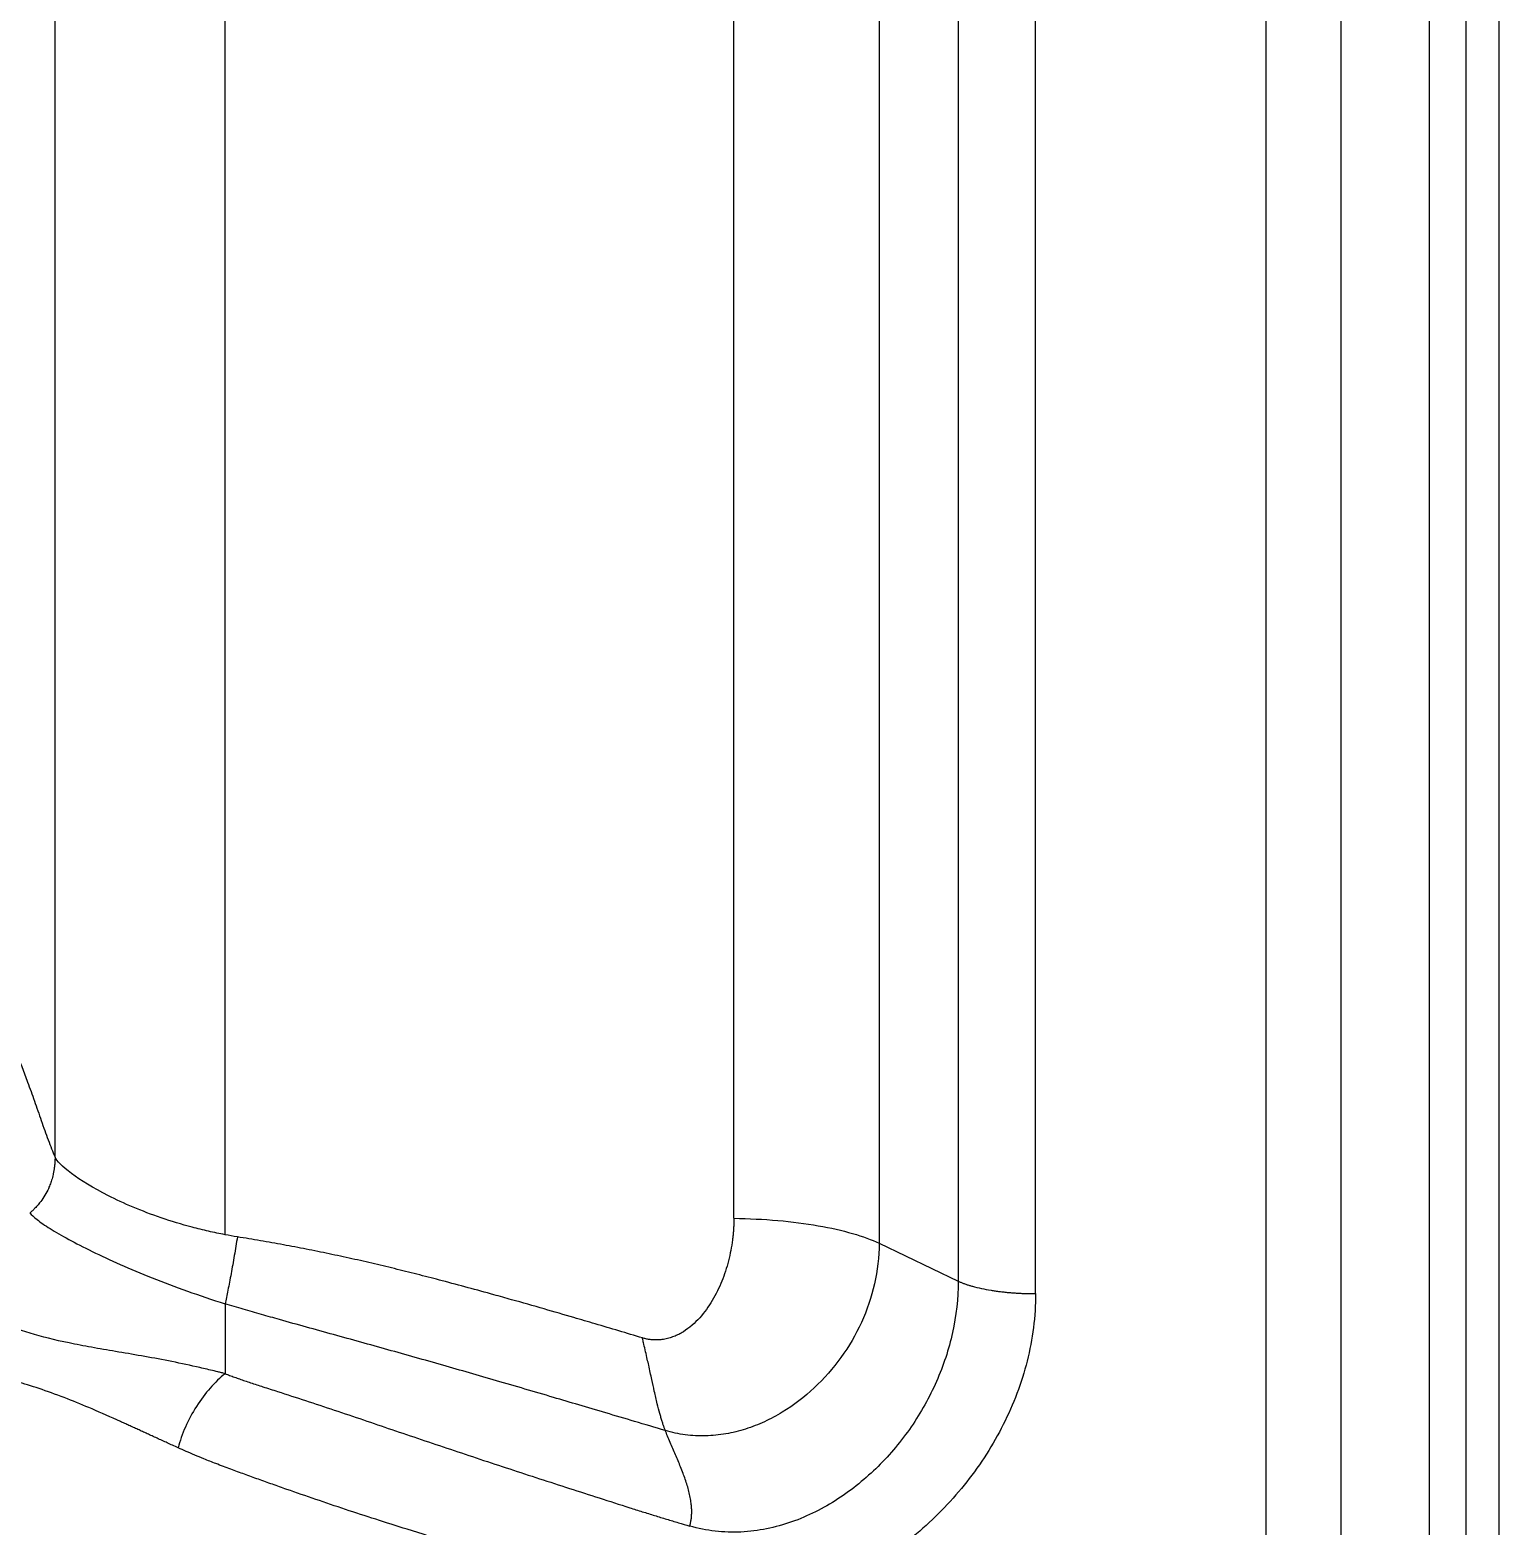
# Model space of a CAD drawing. Extents: x 525 to 613, y 487 to 635.
# Drawn here: x 604.36 to 612.53, y 552.83 to 561.15 of the extents above; entities that cross this region are included whole.
import ezdxf

# ---------------------------------------------------------------- set-up
doc = ezdxf.new("R2010")
doc.units = 0
doc.header["$MEASUREMENT"] = 0
doc.layers.add('1', color=4, linetype='Continuous')
doc.layers.add('STD TEST', color=3, linetype='Continuous')

# ---------------------------------------------------------------- blocks, each defined once
blk = doc.blocks.new('2023 VANGUARD')
at = {"layer": '1', "linetype": 'Continuous', "lineweight": 25}
blk.add_line((43.5708, -84.1416), (43.5708, -3), dxfattribs=at)
at = {"layer": '1', "color": 3, "linetype": 'Continuous', "lineweight": 25}
for p, q in [((43.3872, -83.7245), (43.3872, -3.4171)), ((43.1843, -83.4478), (43.1843, -3.6938)), ((42.6928, -82.8146), (42.6928, -4.327)), ((42.2749, -4.8358), (42.2749, -82.3058)), ((40.5639, -5.0708), (40.5639, -38.5012)), ((40.9939, -38.5708), (40.9939, -5.0708)), ((40.1244, -13.8724), (40.1244, -38.2906)), ((35.5428, -37.8119), (35.5428, -21.9122)), ((39.3168, -38.1518), (39.3168, -30.3054)), ((36.488, -38.2432), (36.488, -30.5154)), ((40.1244, -38.2906), (40.5639, -38.5012))]:
    blk.add_line(p, q, dxfattribs=at)
for points, knots in [([(35.2373, -37.0011), (35.2436, -37.0168), (35.2561, -37.0477), (35.2746, -37.0939), (35.2926, -37.1393), (35.3101, -37.1838), (35.3271, -37.2275), (35.3436, -37.2704), (35.3596, -37.3125), (35.3751, -37.3537), (35.3917, -37.3986), (35.4094, -37.447), (35.4285, -37.5001), (35.4474, -37.5539), (35.4664, -37.609), (35.4855, -37.6639), (35.5046, -37.7164), (35.5237, -37.7655), (35.5364, -37.7964), (35.5428, -37.8119)], [0, 0, 0, 0, 0.062006, 0.122399, 0.18118, 0.238347, 0.293902, 0.347845, 0.400175, 0.450894, 0.500001, 0.563737, 0.625, 0.6875, 0.75, 0.812501, 0.875001, 0.9375, 1, 1, 1, 1]), ([(35.5428, -37.8119), (35.5428, -37.8152), (35.5428, -37.8217), (35.5424, -37.8316), (35.5419, -37.8414), (35.5411, -37.8511), (35.5402, -37.8609), (35.539, -37.8705), (35.5377, -37.8802), (35.5361, -37.8897), (35.5343, -37.8991), (35.5318, -37.9109), (35.5272, -37.9294), (35.5198, -37.9533), (35.5108, -37.9766), (35.4923, -38.0171), (35.4691, -38.0534), (35.4433, -38.0836), (35.4299, -38.0977), (35.4175, -38.1098), (35.408, -38.1179), (35.4033, -38.122)], [0, 0, 0, 0, 0.024938, 0.049881, 0.07483, 0.099787, 0.12475, 0.149719, 0.174691, 0.199665, 0.224637, 0.249603, 0.294165, 0.374836, 0.451107, 0.500114, 0.749279, 0.829702, 0.874507, 0.937128, 1, 1, 1, 1]), ([(36.488, -38.2432), (36.4572, -38.2373), (36.4265, -38.2309), (36.3656, -38.217), (36.3355, -38.2096), (36.2465, -38.186), (36.1888, -38.1685), (36.0238, -38.1122), (35.9242, -38.0696), (35.755, -37.9836), (35.6852, -37.9402), (35.5834, -37.8649), (35.5515, -37.8329), (35.5428, -37.8119)], [0, 0, 0, 0, 0.0625, 0.0625, 0.125, 0.125, 0.25, 0.25, 0.5, 0.5, 0.75, 0.75, 1, 1, 1, 1]), ([(35.4033, -38.122), (35.411, -38.1322), (35.4377, -38.1574), (35.4864, -38.1908), (35.5746, -38.246), (35.6539, -38.2895), (35.8457, -38.3829), (35.9582, -38.4329), (36.2076, -38.5323), (36.3446, -38.5817), (36.488, -38.6274)], [0, 0, 0, 0, 0.125, 0.25, 0.25, 0.5, 0.5, 0.75, 0.75, 1, 1, 1, 1]), ([(39.3168, -38.1518), (39.3168, -38.1584), (39.3167, -38.1716), (39.3161, -38.1914), (39.315, -38.2112), (39.3135, -38.2311), (39.3116, -38.251), (39.3077, -38.2841), (39.3004, -38.3301), (39.2874, -38.3885), (39.2707, -38.4458), (39.2434, -38.5206), (39.1997, -38.6102), (39.1302, -38.7077), (39.0623, -38.768), (39.0105, -38.7974), (38.9831, -38.8097), (38.9549, -38.8192), (38.9291, -38.8249), (38.9063, -38.8277), (38.8866, -38.8286), (38.8669, -38.828), (38.8472, -38.8259), (38.8274, -38.8223), (38.8144, -38.8186), (38.8079, -38.8168)], [0, 0, 0, 0, 0.020665, 0.041392, 0.06219, 0.083069, 0.104038, 0.125106, 0.187821, 0.250191, 0.313197, 0.375274, 0.500266, 0.625175, 0.749873, 0.781561, 0.812406, 0.844028, 0.874932, 0.895622, 0.916212, 0.936824, 0.957581, 0.978601, 1, 1, 1, 1]), ([(36.5566, -38.2553), (36.5512, -38.2893), (36.5454, -38.3242), (36.5336, -38.3931), (36.5275, -38.4272), (36.5156, -38.4922), (36.5097, -38.523), (36.4984, -38.5795), (36.493, -38.6051), (36.4881, -38.6274)], [0, 0, 0, 0, 0.25, 0.25, 0.5, 0.5, 0.75, 0.75, 1, 1, 1, 1]), ([(38.8079, -38.8168), (38.7643, -38.8037), (38.6771, -38.7776), (38.5503, -38.74), (38.412, -38.6993), (38.2569, -38.6544), (38.1085, -38.6121), (37.9674, -38.5727), (37.8392, -38.5376), (37.7019, -38.5009), (37.5706, -38.4668), (37.4451, -38.4355), (37.3192, -38.4053), (37.1931, -38.3764), (37.0665, -38.3491), (36.9396, -38.3233), (36.8123, -38.2991), (36.6846, -38.2763), (36.5993, -38.2622), (36.5566, -38.2552)], [0, 0, 0, 0, 0.058781, 0.117556, 0.170909, 0.24494, 0.326277, 0.370241, 0.434147, 0.498045, 0.553759, 0.609472, 0.665189, 0.720916, 0.776661, 0.832434, 0.888242, 0.944095, 1, 1, 1, 1]), ([(40.1244, -38.2906), (40.1244, -38.3666), (40.1067, -38.5184), (40.0324, -38.7342), (39.9178, -38.9299), (39.7688, -39.0996), (39.6197, -39.2141), (39.4874, -39.2848), (39.3825, -39.3257), (39.2728, -39.3529), (39.16, -39.3644), (39.0463, -39.3586), (38.9719, -39.3428), (38.9355, -39.3319), (38.9355, -39.3319), (38.9355, -39.3319), (38.9355, -39.3319)], [0, 0, 0, 0, 0.125, 0.25, 0.375, 0.5, 0.625, 0.6875, 0.75, 0.8125, 0.875, 0.9375, 1, 1, 1, 1.000002, 1.000002, 1.000002, 1.000002]), ([(40.5639, -38.5012), (40.5639, -38.5972), (40.5422, -38.789), (40.4511, -39.0636), (40.3098, -39.3158), (40.1248, -39.5379), (39.938, -39.6904), (39.7714, -39.7863), (39.6388, -39.8429), (39.4998, -39.8816), (39.3566, -39.8998), (39.2122, -39.8952), (39.1178, -39.8763), (39.0718, -39.863)], [0, 0, 0, 0, 0.125, 0.25, 0.375, 0.5, 0.625, 0.6875, 0.75, 0.8125, 0.875, 0.9375, 0.9999777, 0.9999777, 0.9999777, 0.9999777]), ([(40.5639, -38.5012), (40.5663, -38.5023), (40.5709, -38.5045), (40.5783, -38.5077), (40.5858, -38.5108), (40.5936, -38.5138), (40.6015, -38.5168), (40.6096, -38.5196), (40.6179, -38.5224), (40.6263, -38.525), (40.6348, -38.5276), (40.656, -38.5337), (40.6918, -38.5424), (40.7354, -38.5506), (40.7696, -38.5558), (40.7935, -38.5589), (40.8177, -38.5617), (40.8423, -38.5642), (40.8673, -38.5662), (40.8924, -38.5679), (40.9177, -38.5692), (40.9431, -38.5701), (40.9685, -38.5707), (40.9854, -38.5708), (40.9939, -38.5708)], [0, 0, 0, 0, 0.026697, 0.053089, 0.079176, 0.10496, 0.13044, 0.155617, 0.180491, 0.205064, 0.229334, 0.253304, 0.380974, 0.503955, 0.554863, 0.605455, 0.655743, 0.705734, 0.755438, 0.804865, 0.854025, 0.902927, 0.951582, 1, 1, 1, 1]), ([(36.488, -39.0158), (36.4847, -39.0149), (36.4814, -39.0141), (36.4747, -39.0124), (36.4713, -39.0115), (36.4613, -39.009), (36.4413, -39.004), (36.3947, -38.9927), (36.3023, -38.9712), (36.2245, -38.9548), (36.1224, -38.9347), (36.0721, -38.9256), (35.9741, -38.9084), (35.8784, -38.8923), (35.7886, -38.877), (35.7023, -38.8613), (35.6609, -38.8534), (35.5418, -38.8285), (35.4694, -38.8105), (35.3396, -38.7718), (35.2822, -38.751), (35.2215, -38.7244), (35.2099, -38.719), (35.1934, -38.7111), (35.188, -38.7084), (35.1772, -38.7031), (35.1501, -38.69), (35.1234, -38.677), (35.0612, -38.6459), (35.0221, -38.625), (34.9564, -38.58), (34.9296, -38.5558), (34.9135, -38.5286)], [0, 0, 0, 0, 0.003906, 0.003906, 0.007812, 0.007812, 0.015625, 0.03125, 0.0625, 0.125, 0.125, 0.1875, 0.1875, 0.25, 0.3125, 0.3125, 0.375, 0.375, 0.5, 0.5, 0.625, 0.625, 0.65625, 0.65625, 0.671875, 0.671875, 0.6875, 0.75, 0.75, 0.875, 0.875, 1, 1, 1, 1]), ([(40.9939, -38.5708), (40.9939, -38.6339), (40.9858, -38.76), (40.9388, -39.0083), (40.8261, -39.3049), (40.6207, -39.6249), (40.358, -39.8995), (40.0995, -40.0828), (39.8738, -40.1962), (39.6963, -40.2625), (39.5122, -40.3076), (39.3238, -40.3292), (39.1342, -40.3253), (39.0094, -40.3048), (38.9481, -40.29)], [0, 0, 0, 0, 0.0625, 0.125, 0.25, 0.375, 0.5, 0.625, 0.6875, 0.75, 0.8125, 0.875, 0.9375, 1, 1, 1, 1]), ([(36.4881, -38.6274), (36.488, -38.6666), (36.488, -38.7334), (36.4881, -38.8628), (36.488, -38.9531), (36.488, -39.0158)], [0, 0, 0, 0, 0.302418, 0.515841, 1, 1, 1, 1]), ([(38.9355, -39.3319), (38.8787, -39.315), (38.7684, -39.2822), (38.608, -39.2346), (38.4576, -39.1901), (38.255, -39.1303), (38.0029, -39.0565), (37.6959, -38.9677), (37.3939, -38.8824), (37.1412, -38.8125), (36.9404, -38.7569), (36.8069, -38.7196), (36.69, -38.6864), (36.5892, -38.6574), (36.5219, -38.6375), (36.488, -38.6274)], [0, 0, 0, 0, 0.069515, 0.134906, 0.19617, 0.253303, 0.382699, 0.50431, 0.628419, 0.751686, 0.81328, 0.874999, 0.916193, 0.957855, 1, 1, 1, 1]), ([(38.9355, -39.3319), (38.9346, -39.3295), (38.9327, -39.3247), (38.9299, -39.317), (38.927, -39.3088), (38.924, -39.3001), (38.921, -39.2909), (38.9179, -39.2812), (38.9148, -39.2709), (38.9116, -39.2602), (38.9084, -39.2489), (38.9015, -39.2241), (38.8901, -39.1805), (38.8754, -39.117), (38.8597, -39.0453), (38.8467, -38.9851), (38.8351, -38.933), (38.8262, -38.8937), (38.8177, -38.8571), (38.8115, -38.8315), (38.8086, -38.8199), (38.8079, -38.8168)], [0, 0, 0, 0, 0.022928, 0.046319, 0.070174, 0.094491, 0.11927, 0.144507, 0.1702, 0.196345, 0.222938, 0.249972, 0.365815, 0.500034, 0.615398, 0.749888, 0.806294, 0.874946, 0.943427, 0.984897, 1, 1, 1, 1]), ([(36.2269, -39.4279), (36.2168, -39.4233), (36.1967, -39.4141), (36.1672, -39.4006), (36.1383, -39.3874), (36.11, -39.3744), (36.0824, -39.3618), (36.0555, -39.3495), (36.0292, -39.3375), (36.0035, -39.3257), (35.9784, -39.3143), (35.954, -39.3032), (35.9302, -39.2924), (35.8604, -39.2608), (35.7524, -39.2129), (35.6067, -39.1527), (35.4709, -39.103), (35.3726, -39.0725), (35.31, -39.0559), (35.2772, -39.0479), (35.2456, -39.0409), (35.2152, -39.0349), (35.1859, -39.0299), (35.1576, -39.0258), (35.1397, -39.0239), (35.1307, -39.0229)], [0, 0, 0, 0, 0.022636, 0.044915, 0.066837, 0.088402, 0.109609, 0.130458, 0.15095, 0.171083, 0.190859, 0.210278, 0.229339, 0.248043, 0.378797, 0.497207, 0.628006, 0.754918, 0.790648, 0.826126, 0.86136, 0.896357, 0.931125, 0.965669, 1, 1, 1, 1]), ([(36.4881, -39.0158), (36.4603, -39.0382), (36.4322, -39.065), (36.3783, -39.1264), (36.3524, -39.1609), (36.3059, -39.2343), (36.2852, -39.2732), (36.2508, -39.3513), (36.2371, -39.3904), (36.2269, -39.4279)], [0, 0, 0, 0, 0.25, 0.25, 0.5, 0.5, 0.75, 0.75, 1, 1, 1, 1]), ([(36.4881, -39.0158), (36.4965, -39.019), (36.5139, -39.0256), (36.5408, -39.0354), (36.5691, -39.0454), (36.5987, -39.0556), (36.6419, -39.0701), (36.7023, -39.0898), (36.8042, -39.1226), (36.9361, -39.1652), (37.0953, -39.2179), (37.2551, -39.2719), (37.416, -39.3268), (37.5771, -39.3813), (37.7948, -39.4542), (38.0688, -39.5452), (38.3463, -39.6354), (38.5692, -39.7071), (38.7045, -39.7503), (38.8071, -39.7828), (38.8756, -39.8042), (38.9425, -39.8247), (39.0076, -39.8443), (39.0506, -39.8568), (39.0718, -39.863)], [0, 0, 0, 0, 0.011033, 0.022558, 0.034578, 0.047095, 0.060112, 0.088954, 0.122428, 0.186141, 0.250303, 0.314884, 0.377156, 0.440617, 0.503321, 0.628926, 0.753009, 0.814814, 0.877197, 0.90311, 0.928342, 0.952897, 0.976781, 1, 1, 1, 1]), ([(39.0717, -39.863), (39.0726, -39.8598), (39.0743, -39.8535), (39.0765, -39.8438), (39.0784, -39.834), (39.0799, -39.8239), (39.081, -39.8137), (39.0819, -39.8032), (39.0823, -39.7926), (39.0825, -39.7818), (39.0823, -39.7707), (39.0817, -39.7595), (39.0808, -39.7481), (39.0788, -39.7297), (39.0747, -39.7038), (39.0673, -39.6706), (39.0578, -39.6367), (39.0469, -39.6033), (39.0344, -39.5689), (39.0166, -39.5236), (38.9972, -39.4777), (38.9776, -39.4325), (38.9627, -39.3979), (38.9485, -39.3643), (38.9396, -39.3422), (38.9355, -39.3319)], [0, 0, 0, 0, 0.019648, 0.039492, 0.059539, 0.079795, 0.100265, 0.120954, 0.141869, 0.163015, 0.184395, 0.206017, 0.227884, 0.250001, 0.311075, 0.37498, 0.435586, 0.499998, 0.559758, 0.624988, 0.749988, 0.812496, 0.875001, 0.942286, 1, 1, 1, 1]), ([(38.9481, -40.29), (38.9351, -40.2868), (38.9088, -40.2804), (38.8691, -40.2706), (38.8289, -40.2605), (38.788, -40.2501), (38.7465, -40.2394), (38.7043, -40.2284), (38.6616, -40.2172), (38.6183, -40.2057), (38.5318, -40.1824), (38.3949, -40.1447), (38.1962, -40.0886), (37.9755, -40.025), (37.7384, -39.9545), (37.5206, -39.8876), (37.326, -39.826), (37.1568, -39.7706), (36.992, -39.7148), (36.8575, -39.6681), (36.7518, -39.6308), (36.6735, -39.603), (36.5962, -39.575), (36.5174, -39.546), (36.4423, -39.5177), (36.3756, -39.4915), (36.3202, -39.4688), (36.2722, -39.4483), (36.2417, -39.4346), (36.2269, -39.4279)], [0, 0, 0, 0, 0.013114, 0.026444, 0.039991, 0.053758, 0.067744, 0.081952, 0.096381, 0.111033, 0.125909, 0.184259, 0.250653, 0.330009, 0.413093, 0.499873, 0.563267, 0.625457, 0.687925, 0.750254, 0.781391, 0.812561, 0.843755, 0.874929, 0.909218, 0.93741, 0.959523, 0.980387, 1, 1, 1, 1])]:
    blk.add_open_spline(points, degree=3, knots=knots, dxfattribs=at)
for points in [[(39.3168, -38.1518), (39.3996, -38.1531), (39.5639, -38.1614), (39.7907, -38.1906), (39.9839, -38.2342), (40.0833, -38.2709), (40.1244, -38.2906)], [(36.5566, -38.2552), (36.5336, -38.2516), (36.5108, -38.2475), (36.488, -38.2432)]]:
    blk.add_open_spline(points, degree=3, dxfattribs=at)
blk = doc.blocks.new('2026 Vanguard')
at = {"layer": 'STD TEST', "color": 1}
blk.add_blockref('2023 VANGUARD', (44.1613, 88.209), dxfattribs=at)

msp = doc.modelspace()

# ---------------------------------------------------------------- block references
at = {"layer": '1'}
msp.add_blockref('2026 Vanguard', (524.7985, 504.4821), dxfattribs=at)

doc.saveas('drawing.dxf')
